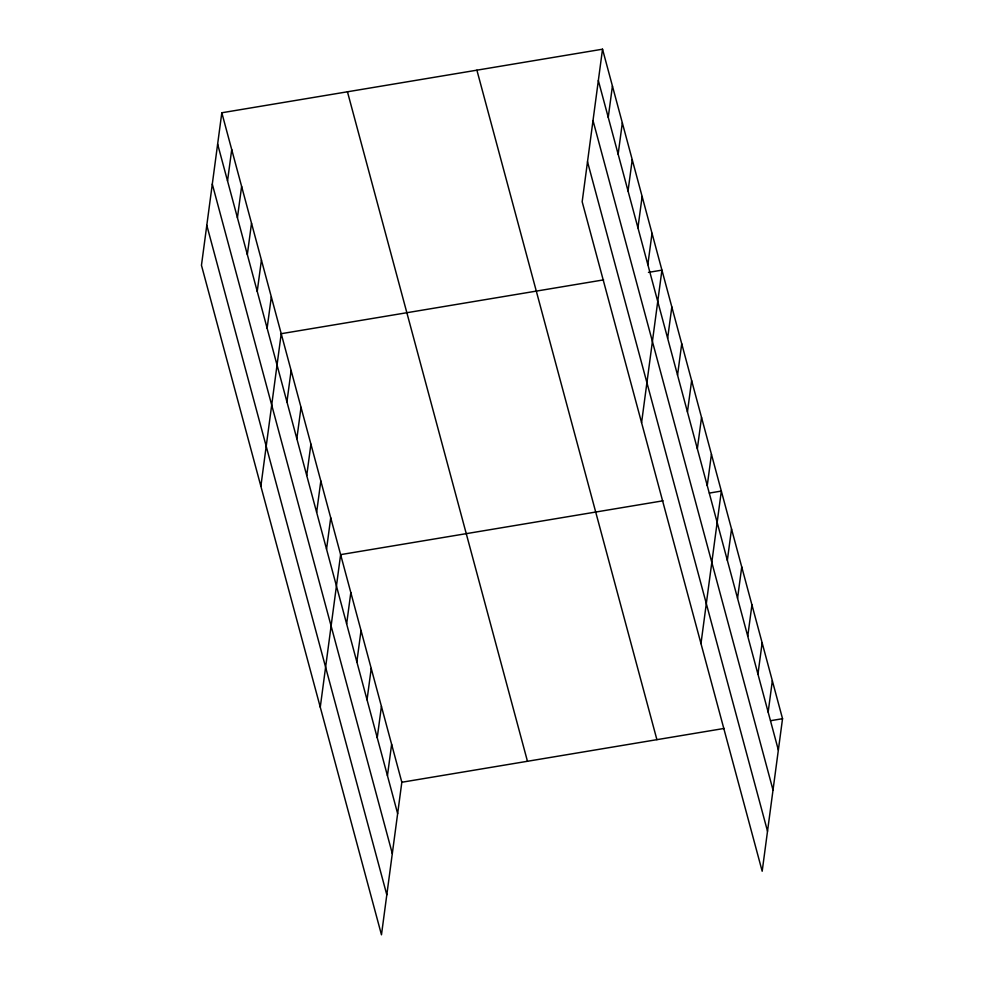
<?xml version="1.0" encoding="UTF-8"?>
<svg xmlns="http://www.w3.org/2000/svg" width="984" height="984" viewBox="0 0 984 984"><rect width="100%" height="100%" fill="white"/><g stroke="black" fill="none" stroke-linecap="round" stroke-linejoin="round"><path stroke-width="1.48" d="M221.818 112.766L201.462 265.299L381.472 934.8L401.829 782.255L221.818 112.766L602.528 49.2L782.538 718.701L762.182 871.234L582.171 201.745L602.528 49.2M227.538 180.945L231.72 149.58M237.427 217.759L241.621 186.407M247.328 254.585L251.523 223.233M257.23 291.412L261.424 260.047M267.131 328.226L271.313 296.873M260.871 486.244L281.215 333.699L603.598 279.874M286.934 401.878L291.116 370.513M296.836 438.692L301.018 407.339M306.737 475.518L310.919 444.165M316.639 512.344L320.821 480.992M326.54 549.158L330.722 517.805M320.267 707.176L340.624 554.632L663.007 500.807M346.639 623.93L350.821 592.565M356.848 661.863L361.03 630.51M367.044 699.796L371.226 668.444M377.241 737.742L381.423 706.377M387.45 775.675L391.632 744.322M608.247 117.379L612.429 86.026M618.136 154.205L622.331 122.84M628.038 191.019L632.232 159.666M637.939 227.845L642.121 196.493M647.841 264.671L652.023 233.306M641.58 422.677L661.924 270.133L648.468 272.383M667.644 338.312L671.826 306.959M677.546 375.138L681.727 343.773M687.447 411.952L691.629 380.599M697.349 448.778L701.531 417.425M707.25 485.604L711.432 454.251M700.977 643.61L721.334 491.065L709.366 493.07M727.348 560.363L731.53 529.011M737.557 598.297L741.739 566.944M747.754 636.242L751.936 604.877M757.951 674.175L762.133 642.823M768.16 712.109L772.342 680.756M401.829 782.255L724.212 728.431M770.57 720.694L782.538 718.701M598.346 80.553L778.356 750.054M593.008 120.552L773.018 790.041M587.51 161.745L767.52 831.246M476.896 70.171L656.906 739.673M347.45 91.783L527.461 761.284M217.636 144.119L397.647 813.62M212.298 184.106L392.308 853.608M206.8 225.311L386.81 894.813"/></g></svg>
